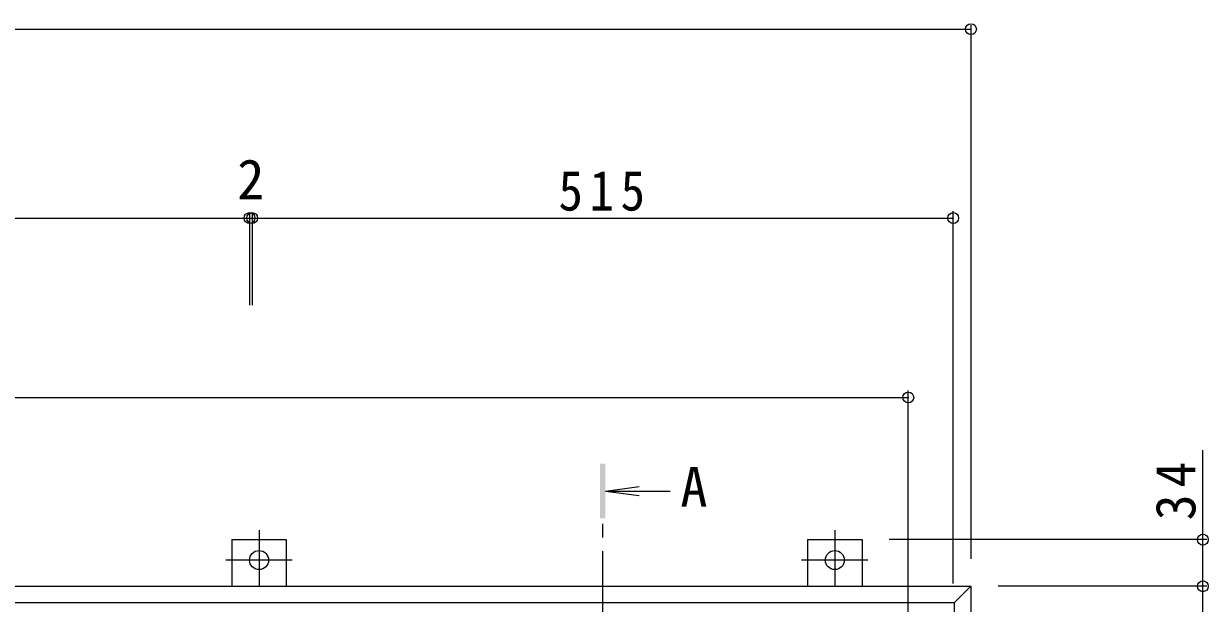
# Model space of a CAD drawing. Units: millimetres at full size, sheet at 1:10. Extents: x -2620 to 2397, y -1959 to 1379.
# Drawn here: x -781 to 90, y 923 to 1348 of the extents above; entities that cross this region are included whole.
import ezdxf
from ezdxf.enums import TextEntityAlignment as Align

# ---------------------------------------------------------------- set-up
doc = ezdxf.new("R2010")
doc.units = ezdxf.units.MM
doc.header["$LTSCALE"] = 10
doc.header["$PDMODE"] = 32
doc.header["$PDSIZE"] = 8
doc.linetypes.add('CHAIN1', pattern=[8, 5, -1, 1, -1])
for name, color, linetype, lineweight in [('0-3_建具', 2, 'Continuous', 9), ('0-5_寸法', 7, 'Continuous', 9), ('0-E', 3, 'Continuous', 9), ('0-F', 7, 'Continuous', 9)]:
    doc.layers.add(name, color=color, linetype=linetype, lineweight=lineweight)
doc.styles.add('ＭＳ ゴシック', font='')
doc.styles.get('ＭＳ ゴシック').set_extended_font_data('MS Gothic')

msp = doc.modelspace()

# ---------------------------------------------------------------- linework, layer by layer
at = {"layer": '0-3_建具'}
for p, q in [((-2176.7, 935.38), (-84.7, 935.38)), ((-96.7, 923.38), (-84.7, 935.38)), ((-84.7, 935.38), (-84.7, 343.38)), ((-2164.7, 923.38), (-96.7, 923.38)), ((-96.7, 355.38), (-96.7, 923.38))]:
    msp.add_line(p, q, dxfattribs=at)
at = {"layer": '0-5_寸法'}
msp.add_line((85.7, 969.58), (85.7, 1035.26), dxfattribs=at)
at = {"layer": '0-5_寸法', "color": 4}
for q in [(-328.41, 1008.54), (-305.73, 1005.28), (-328.41, 1002.01)]:
    msp.add_line((-353.2, 1005.28), q, dxfattribs=at)
at = {"layer": '0-5_寸法', "color": 4, "linetype": 'CHAIN1'}
msp.add_line((-355.2, 671.07), (-355.2, 985.28), dxfattribs=at)
at = {"layer": '0-5_寸法', "color": 4}
msp.add_solid([(-353.2, 1025.28), (-357.2, 1025.28), (-353.2, 985.28), (-357.2, 985.28)], dxfattribs=at)
at = {"layer": '0-E', "linetype": 'CHAIN1'}
for p, q in [((-607.7, 976.55), (-607.7, 935.38)), ((-184.7, 976.55), (-184.7, 935.38)), ((-583.32, 954.58), (-632.08, 954.58)), ((-160.32, 954.58), (-209.08, 954.58))]:
    msp.add_line(p, q, dxfattribs=at)
at = {"layer": '0-E'}
for p, q in [((-627.7, 969.58), (-587.7, 969.58)), ((-627.7, 969.58), (-627.7, 935.38)), ((-587.7, 969.58), (-587.7, 935.38)), ((-204.7, 969.58), (-164.7, 969.58)), ((-204.7, 969.58), (-204.7, 935.38)), ((-164.7, 969.58), (-164.7, 935.38))]:
    msp.add_line(p, q, dxfattribs=at)
for centre in [(-607.7, 954.58), (-184.7, 954.58)]:
    msp.add_circle(centre, 7, dxfattribs=at)
at = {"layer": '0-F'}
for p, q in [((-2176.7, 1344.22), (-84.7, 1344.22)), ((-84.7, 1347.22), (-84.7, 955.38)), ((-97.7, 937.38), (-97.7, 1210.6)), ((-1129.7, 1205.6), (-614.7, 1205.6)), ((-614.7, 1208.6), (-614.7, 1141.69)), ((-614.7, 1205.6), (-612.7, 1205.6)), ((-612.7, 1208.6), (-612.7, 1141.69)), ((-612.7, 1205.6), (-97.7, 1205.6)), ((-2130.7, 1073.92), (-130.7, 1073.92)), ((-130.7, 904.38), (-130.7, 1078.92)), ((88.7, 969.58), (-144.7, 969.58)), ((85.7, 935.38), (85.7, 969.58)), ((88.7, 935.38), (-64.7, 935.38)), ((85.7, 835.38), (85.7, 935.38))]:
    msp.add_line(p, q, dxfattribs=at)
for p in [(-84.7, 1344.22), (-614.7, 1205.6), (-612.7, 1205.6), (-97.7, 1205.6), (-130.7, 1073.92), (85.7, 969.58), (85.7, 935.38)]:
    msp.add_point(p, dxfattribs=at)

# ---------------------------------------------------------------- texts
at = {"layer": '0-5_寸法', "color": 2, "style": 'ＭＳ ゴシック'}
msp.add_text('A', height=29.33, dxfattribs=at).set_placement((-298.17, 984.88), align=Align.BOTTOM_LEFT)
at = {"layer": '0-F', "color": 2, "style": 'ＭＳ ゴシック'}
msp.add_text('2', height=29.33, dxfattribs=at).set_placement((-623.7, 1210.6), align=Align.BOTTOM_LEFT)
at = {"layer": '0-F', "color": 2, "insert": (-387.7, 1210.6), "char_height": 29.33, "attachment_point": 7, "style": 'ＭＳ ゴシック'}
msp.add_mtext('\\T1.27;\\W0.9;515', dxfattribs=at)
at = {"layer": '0-F', "color": 2, "insert": (80.7, 983.79), "char_height": 29.33, "attachment_point": 7, "rotation": 90, "style": 'ＭＳ ゴシック'}
msp.add_mtext('\\T1.27;\\W0.95;34', dxfattribs=at)

doc.saveas('drawing.dxf')
